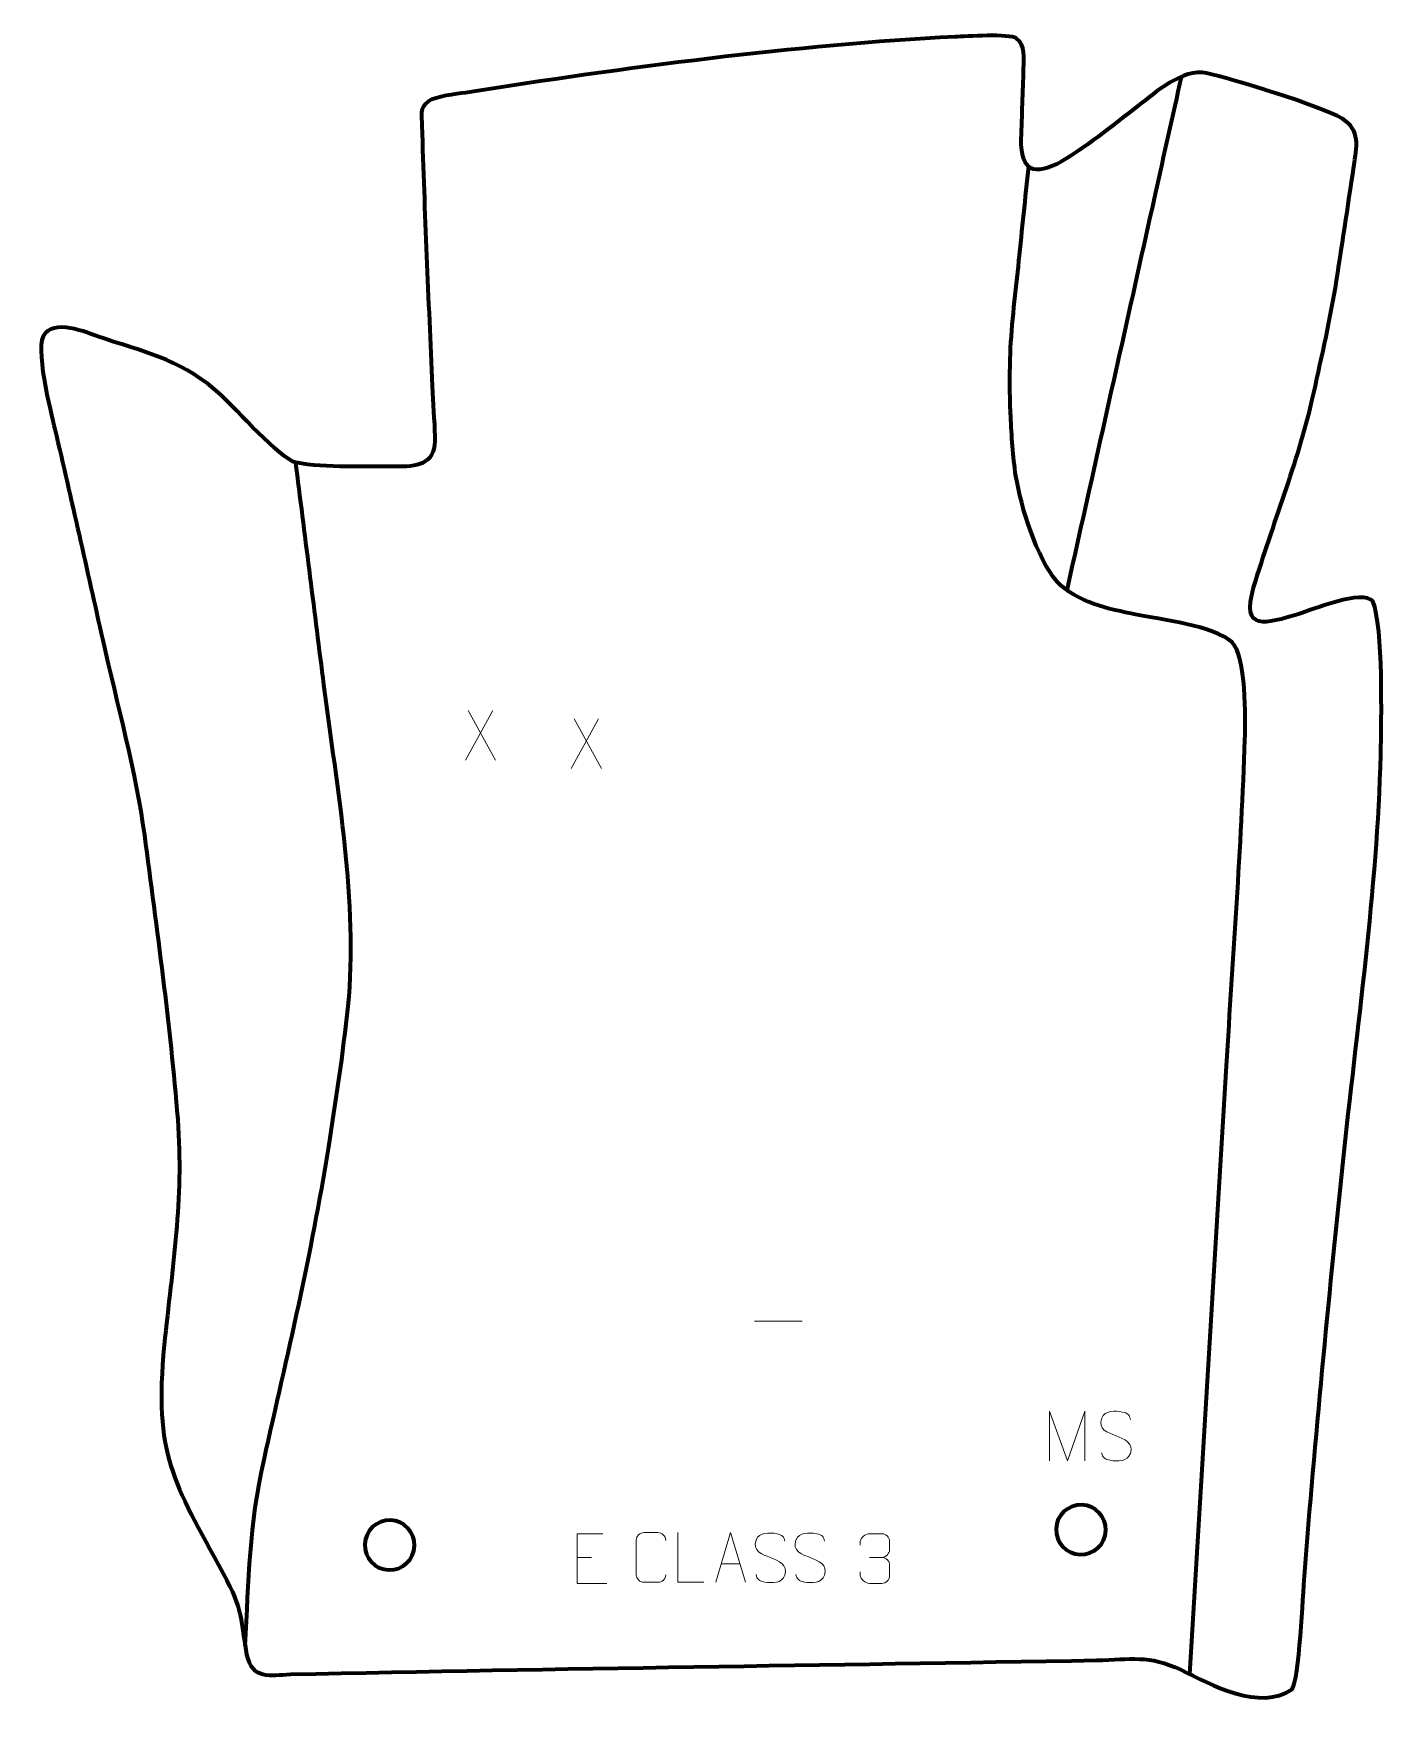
# Model space of a CAD drawing. Header units: millimetres. Extents: x 959 to 1638, y -8 to 836.
import ezdxf

# ---------------------------------------------------------------- set-up
doc = ezdxf.new("R2010")
doc.units = ezdxf.units.MM
doc.header["$MEASUREMENT"] = 0
doc.layers.add('layer 2', color=7, linetype='Continuous')
doc.layers.add('layer 3', color=7, linetype='Continuous')

msp = doc.modelspace()

# ---------------------------------------------------------------- linework, layer by layer
at = {"layer": 'layer 2', "color": 142, "lineweight": 158}
for points, knots in [([(1478.8545, 556.1518), (1493.7875, 623.1005), (1508.4166, 688.5596), (1523.3038, 755.5186), (1523.3038, 755.5186), (1527.6742, 775.1756), (1532.0434, 794.8331), (1536.4132, 814.4903)], [0, 0, 0, 0, 0.33333333, 0.33333333, 0.33333333, 0.33333333, 1, 1, 1, 1]), ([(1540.5443, 11.1146), (1540.5443, 11.1146), (1559.0466, 317.0218), (1559.0466, 317.0218), (1559.0466, 317.0218), (1562.1507, 371.6427), (1566.4835, 426.5648), (1568.2974, 481.2082), (1568.2974, 481.2082), (1568.6359, 491.4057), (1568.9186, 523.241), (1561.7736, 530.0321), (1561.7736, 530.0321), (1553.0661, 538.3081), (1525.5766, 541.6602), (1513.3246, 543.9751), (1513.3246, 543.9751), (1500.2385, 546.6182), (1483.2654, 550.4605), (1473.7964, 560.506), (1473.7964, 560.506), (1463.3245, 573.2471), (1455.8788, 597.4182), (1453.1188, 613.6446), (1453.1188, 613.6446), (1451.5762, 623.6047), (1451.0225, 633.7081), (1450.5203, 643.7647), (1450.5203, 643.7647), (1450.4258, 645.7507), (1450.3476, 647.7344), (1450.2738, 649.721), (1450.2738, 649.721), (1450.0129, 658.3151), (1450.088, 666.8341), (1450.3751, 675.4254), (1450.3751, 675.4254), (1450.9279, 690.0657), (1453.1485, 707.059), (1454.6593, 721.8422), (1454.6593, 721.8422), (1456.2759, 737.6584), (1457.9293, 753.4708), (1459.5735, 769.2841)], [0, 0, 0, 0, 0.08333333, 0.08333333, 0.08333333, 0.08333333, 0.16666667, 0.16666667, 0.16666667, 0.16666667, 0.25, 0.25, 0.25, 0.25, 0.33333333, 0.33333333, 0.33333333, 0.33333333, 0.41666667, 0.41666667, 0.41666667, 0.41666667, 0.5, 0.5, 0.5, 0.5, 0.58333333, 0.58333333, 0.58333333, 0.58333333, 0.66666667, 0.66666667, 0.66666667, 0.66666667, 0.75, 0.75, 0.75, 0.75, 0.83333333, 0.83333333, 0.83333333, 0.83333333, 1, 1, 1, 1]), ([(1065.6594, 25.384), (1067.6363, 58.9186), (1067.631, 85.6288), (1075.1473, 118.9872), (1075.1473, 118.9872), (1087.0252, 171.5252), (1098.9616, 221.914), (1107.4919, 275.2524), (1107.4919, 275.2524), (1111.3113, 299.134), (1114.9191, 323.0547), (1117.4273, 347.1146), (1117.4273, 347.1146), (1122.7093, 398.3918), (1111.8092, 457.1993), (1105.2762, 508.5998), (1105.2762, 508.5998), (1100.6854, 544.875), (1096.0946, 581.1503), (1091.5039, 617.4255), (1091.5039, 617.4255), (1091.5039, 617.4255), (1091.1266, 620.407), (1091.1266, 620.407)], [0, 0, 0, 0, 0.14285714, 0.14285714, 0.14285714, 0.14285714, 0.28571429, 0.28571429, 0.28571429, 0.28571429, 0.42857143, 0.42857143, 0.42857143, 0.42857143, 0.57142857, 0.57142857, 0.57142857, 0.57142857, 0.71428571, 0.71428571, 0.71428571, 0.71428571, 1, 1, 1, 1])]:
    msp.add_open_spline(points, degree=3, knots=knots, dxfattribs=at)
at = {"layer": 'layer 2', "color": 250, "lineweight": 9}
for points in [[(1190.1443, 495.6739), (1190.1443, 495.6739), (1176.4037, 470.7781), (1176.4037, 470.7781)], [(1177.8583, 495.6739), (1177.8583, 495.6739), (1191.5989, 470.7204), (1191.5989, 470.7204)], [(1243.3605, 491.4908), (1243.3605, 491.4908), (1229.6199, 466.595), (1229.6199, 466.595)], [(1231.0745, 491.4908), (1231.0745, 491.4908), (1244.8151, 466.5373), (1244.8151, 466.5373)], [(1321.6434, 188.6386), (1321.6434, 188.6386), (1345.6214, 188.6386), (1345.6214, 188.6386)], [(1232.5405, 69.8166), (1232.5405, 69.8166), (1239.7086, 69.8166), (1239.7086, 69.8166)], [(1379.6104, 69.8165), (1379.6104, 69.8165), (1385.8068, 69.8165), (1385.8068, 69.8165)], [(1304.9607, 66.5893), (1304.9607, 66.5893), (1314.4564, 66.5893), (1314.4564, 66.5893)]]:
    msp.add_open_spline(points, degree=3, dxfattribs=at)
for points, knots in [([(1503.4646, 131.0337), (1499.2163, 132.5041), (1494.3082, 134.2999), (1496.3133, 139.8202), (1496.3133, 139.8202), (1497.8168, 143.9601), (1503.0304, 143.5716), (1506.634, 142.9705), (1506.634, 142.9705), (1509.4946, 142.4933), (1510.3593, 141.2801), (1510.6699, 139.196)], [0, 0, 0, 0, 0.25, 0.25, 0.25, 0.25, 0.5, 0.5, 0.5, 0.5, 1, 1, 1, 1]), ([(1470.0724, 118.3838), (1470.0724, 118.3838), (1470.0724, 143.3417), (1470.0724, 143.3417), (1470.0724, 143.3417), (1470.0724, 143.3417), (1478.9975, 118.3838), (1478.9975, 118.3838), (1478.9975, 118.3838), (1478.9975, 118.3838), (1487.7574, 143.3412), (1487.7574, 143.3412), (1487.7574, 143.3412), (1487.7574, 143.3412), (1487.7574, 118.3838), (1487.7574, 118.3838)], [0, 0, 0, 0, 0.2, 0.2, 0.2, 0.2, 0.4, 0.4, 0.4, 0.4, 0.6, 0.6, 0.6, 0.6, 1, 1, 1, 1]), ([(1503.4646, 131.0336), (1507.4832, 129.3869), (1512.5127, 127.4986), (1510.6787, 122.1383), (1510.6787, 122.1383), (1509.2189, 117.8719), (1504.3081, 118.1286), (1500.582, 118.6833), (1500.582, 118.6833), (1497.832, 119.0931), (1496.6111, 120.3066), (1496.2331, 122.4188)], [0, 0, 0, 0, 0.25, 0.25, 0.25, 0.25, 0.5, 0.5, 0.5, 0.5, 1, 1, 1, 1]), ([(1245.4144, 81.6963), (1245.4144, 81.6963), (1232.5405, 81.6963), (1232.5405, 81.6963), (1232.5405, 81.6963), (1232.5405, 81.6963), (1232.5405, 56.7427), (1232.5405, 56.7427), (1232.5405, 56.7427), (1232.5405, 56.7427), (1247.4063, 56.7427), (1247.4063, 56.7427)], [0, 0, 0, 0, 0.25, 0.25, 0.25, 0.25, 0.5, 0.5, 0.5, 0.5, 1, 1, 1, 1]), ([(1277.1316, 61.1576), (1276.9918, 58.8342), (1275.3146, 57.3546), (1273.1669, 57.3438), (1273.1669, 57.3438), (1270.835, 57.3442), (1268.5031, 57.3442), (1266.1716, 57.3438), (1266.1716, 57.3438), (1264.2466, 57.2384), (1262.2745, 59.1229), (1262.2857, 61.1402), (1262.2857, 61.1402), (1262.2861, 66.9103), (1262.2861, 72.68), (1262.2857, 78.4493), (1262.2857, 78.4493), (1262.2899, 80.5874), (1264.0366, 82.3066), (1266.189, 82.2931), (1266.189, 82.2931), (1268.5147, 82.2931), (1270.8408, 82.2931), (1273.1669, 82.2931), (1273.1669, 82.2931), (1275.1135, 82.3286), (1277.1049, 80.8371), (1277.1316, 78.3995)], [0, 0, 0, 0, 0.125, 0.125, 0.125, 0.125, 0.25, 0.25, 0.25, 0.25, 0.375, 0.375, 0.375, 0.375, 0.5, 0.5, 0.5, 0.5, 0.625, 0.625, 0.625, 0.625, 0.75, 0.75, 0.75, 0.75, 1, 1, 1, 1]), ([(1296.1832, 57.3398), (1296.1832, 57.3398), (1283.2341, 57.3398), (1283.2341, 57.3398), (1283.2341, 57.3398), (1283.2341, 57.3398), (1283.2341, 82.2934), (1283.2341, 82.2934)], [0, 0, 0, 0, 0.33333333, 0.33333333, 0.33333333, 0.33333333, 1, 1, 1, 1]), ([(1302.2381, 57.3399), (1302.2381, 57.3399), (1309.6091, 82.2934), (1309.6091, 82.2934), (1309.6091, 82.2934), (1309.6091, 82.2934), (1317.179, 57.3399), (1317.179, 57.3399)], [0, 0, 0, 0, 0.33333333, 0.33333333, 0.33333333, 0.33333333, 1, 1, 1, 1]), ([(1329.7086, 69.8166), (1325.4603, 71.287), (1320.5522, 73.0828), (1322.5573, 78.6031), (1322.5573, 78.6031), (1324.0608, 82.743), (1329.2744, 82.3545), (1332.878, 81.7534), (1332.878, 81.7534), (1335.7386, 81.2762), (1336.6033, 80.063), (1336.9139, 77.9789)], [0, 0, 0, 0, 0.25, 0.25, 0.25, 0.25, 0.5, 0.5, 0.5, 0.5, 1, 1, 1, 1]), ([(1349.7086, 69.8166), (1345.4603, 71.287), (1340.5522, 73.0828), (1342.5573, 78.6031), (1342.5573, 78.6031), (1344.0608, 82.743), (1349.2744, 82.3545), (1352.878, 81.7534), (1352.878, 81.7534), (1355.7386, 81.2762), (1356.6033, 80.063), (1356.9139, 77.9789)], [0, 0, 0, 0, 0.25, 0.25, 0.25, 0.25, 0.5, 0.5, 0.5, 0.5, 1, 1, 1, 1]), ([(1374.9007, 76.0617), (1374.9007, 76.0617), (1374.9007, 77.9189), (1374.9007, 77.9189), (1374.9007, 77.9189), (1374.8864, 79.6608), (1377.5509, 81.7789), (1379.61, 81.7562), (1379.61, 81.7562), (1381.6741, 81.7562), (1383.7381, 81.7562), (1385.8018, 81.7562), (1385.8018, 81.7562), (1387.9963, 81.765), (1389.5946, 79.9182), (1389.639, 78.0061), (1389.639, 78.0061), (1389.6386, 76.571), (1389.6386, 75.1359), (1389.639, 73.7004), (1389.639, 73.7004), (1389.5904, 72.0469), (1387.9878, 69.8169), (1385.7895, 69.8269), (1385.7895, 69.8269), (1387.9932, 69.8157), (1389.6012, 68.0125), (1389.6552, 65.953), (1389.6552, 65.953), (1389.6548, 64.1683), (1389.6548, 62.3836), (1389.6552, 60.5985), (1389.6552, 60.5985), (1389.6653, 58.5371), (1387.6104, 56.774), (1385.7895, 56.7821), (1385.7895, 56.7821), (1383.7242, 56.7824), (1381.659, 56.7824), (1379.5934, 56.7821), (1379.5934, 56.7821), (1377.4248, 56.7936), (1374.8938, 59.1938), (1374.8752, 60.6556), (1374.8752, 60.6556), (1374.8752, 60.6556), (1374.8752, 62.5642), (1374.8752, 62.5642)], [0, 0, 0, 0, 0.07692308, 0.07692308, 0.07692308, 0.07692308, 0.15384615, 0.15384615, 0.15384615, 0.15384615, 0.23076923, 0.23076923, 0.23076923, 0.23076923, 0.30769231, 0.30769231, 0.30769231, 0.30769231, 0.38461538, 0.38461538, 0.38461538, 0.38461538, 0.46153846, 0.46153846, 0.46153846, 0.46153846, 0.53846154, 0.53846154, 0.53846154, 0.53846154, 0.61538462, 0.61538462, 0.61538462, 0.61538462, 0.69230769, 0.69230769, 0.69230769, 0.69230769, 0.76923077, 0.76923077, 0.76923077, 0.76923077, 0.84615385, 0.84615385, 0.84615385, 0.84615385, 1, 1, 1, 1]), ([(1329.7086, 69.8165), (1333.7272, 68.1698), (1338.7567, 66.2815), (1336.9227, 60.9212), (1336.9227, 60.9212), (1335.4629, 56.6548), (1330.5521, 56.9115), (1326.826, 57.4662), (1326.826, 57.4662), (1324.076, 57.876), (1322.8551, 59.0895), (1322.4771, 61.2017)], [0, 0, 0, 0, 0.25, 0.25, 0.25, 0.25, 0.5, 0.5, 0.5, 0.5, 1, 1, 1, 1]), ([(1349.7086, 69.8165), (1353.7272, 68.1698), (1358.7567, 66.2815), (1356.9227, 60.9212), (1356.9227, 60.9212), (1355.4629, 56.6548), (1350.5521, 56.9115), (1346.826, 57.4662), (1346.826, 57.4662), (1344.076, 57.876), (1342.8551, 59.0895), (1342.4771, 61.2017)], [0, 0, 0, 0, 0.25, 0.25, 0.25, 0.25, 0.5, 0.5, 0.5, 0.5, 1, 1, 1, 1])]:
    msp.add_open_spline(points, degree=3, knots=knots, dxfattribs=at)
at = {"layer": 'layer 2', "color": 142, "lineweight": 200}
for points in [[(1485.3794, 71.2672), (1478.4798, 71.5013), (1473.0764, 77.2844), (1473.3105, 84.184), (1473.3105, 84.184), (1473.5446, 91.0835), (1479.3277, 96.487), (1486.2273, 96.2528), (1486.2273, 96.2528), (1493.1269, 96.0187), (1498.5303, 90.2356), (1498.2961, 83.3361), (1498.2961, 83.3361), (1498.062, 76.4365), (1492.279, 71.0331), (1485.3794, 71.2672)], [(1137.8496, 63.5363), (1130.95, 63.7705), (1125.5466, 69.5536), (1125.7808, 76.4531), (1125.7808, 76.4531), (1126.0149, 83.3526), (1131.7979, 88.7561), (1138.6975, 88.522), (1138.6975, 88.522), (1145.5971, 88.2878), (1151.0005, 82.5047), (1150.7664, 75.6052), (1150.7664, 75.6052), (1150.5322, 68.7057), (1144.7492, 63.3022), (1137.8496, 63.5363)]]:
    msp.add_open_spline(points, degree=3, knots=[0, 0, 0, 0, 0.2, 0.2, 0.2, 0.2, 0.4, 0.4, 0.4, 0.4, 0.6, 0.6, 0.6, 0.6, 1, 1, 1, 1], dxfattribs=at)
at = {"layer": 'layer 3', "color": 242, "lineweight": 158}
msp.add_open_spline([(1455.8498, 783.2451), (1455.5384, 769.688), (1460.0713, 763.8772), (1473.6577, 770.5395), (1473.6577, 770.5395), (1486.6558, 777.3958), (1502.4193, 790.6062), (1514.5195, 799.7908), (1514.5195, 799.7908), (1523.4104, 806.5985), (1536.9998, 818.7251), (1548.9511, 816.28), (1548.9511, 816.28), (1561.722, 813.5282), (1605.8418, 799.9529), (1617.072, 793.4363), (1617.072, 793.4363), (1626.594, 787.5152), (1624.5214, 779.4251), (1622.9977, 769.3087), (1622.9977, 769.3087), (1619.94, 749.007), (1617.0069, 728.5016), (1613.7178, 708.2513), (1613.7178, 708.2513), (1610.621, 689.9795), (1606.1694, 670.3383), (1602.1401, 652.1557), (1602.1401, 652.1557), (1594.5272, 619.6754), (1582.267, 589.4411), (1572.6523, 557.6727), (1572.6523, 557.6727), (1566.1628, 535.0385), (1578.6748, 539.474), (1595.1647, 544.1561), (1595.1647, 544.1561), (1602.0516, 546.3924), (1627.5393, 557.0169), (1632.6217, 550.6484), (1632.6217, 550.6484), (1637.89, 537.8348), (1636.8601, 490.2202), (1636.5599, 473.6256), (1636.5599, 473.6256), (1634.8593, 405.3594), (1624.5455, 335.4404), (1617.4367, 267.3718), (1617.4367, 267.3718), (1610.1963, 198.1781), (1603.6545, 129.7945), (1598.1503, 60.4285), (1598.1503, 60.4285), (1597.5175, 51.7108), (1595.4775, 7.8606), (1591.9522, 3.549), (1591.9522, 3.549), (1575.712, -7.6128), (1551.3851, 5.8387), (1536.1755, 13.2718), (1536.1755, 13.2718), (1519.6242, 21.0988), (1511.1774, 18.4401), (1493.6952, 18.1367), (1493.6952, 18.1367), (1358.6682, 15.7933), (1223.6064, 13.9276), (1088.5914, 11.1076), (1088.5914, 11.1076), (1078.335, 10.5042), (1068.8631, 8.481), (1066.398, 21.02), (1066.398, 21.02), (1062.8746, 40.8571), (1064.8681, 42.331), (1054.6431, 61.8035), (1054.6431, 61.8035), (1029.3598, 108.3403), (1019.6616, 121.4452), (1024.9774, 176.5384), (1024.9774, 176.5384), (1029.0403, 216.8834), (1034.7656, 248.8636), (1031.7463, 290.1245), (1031.7463, 290.1245), (1027.9964, 337.5635), (1021.1793, 385.8002), (1014.9946, 433.0446), (1014.9946, 433.0446), (1010.6894, 465.1749), (1001.2139, 499.1857), (994.0713, 531.0819), (994.0713, 531.0819), (986.1374, 566.5126), (978.3513, 601.8832), (969.9985, 637.221), (969.9985, 637.221), (967.9713, 645.7628), (959.3009, 679.5159), (965.0543, 685.5119), (965.0543, 685.5119), (971.8239, 692.5669), (987.7774, 685.0138), (995.2555, 682.5958), (995.2555, 682.5958), (1018.4825, 675.0857), (1034.8381, 671.3525), (1053.6258, 654.3309), (1053.6258, 654.3309), (1060.7571, 647.5225), (1083.573, 622.3016), (1091.1266, 620.407), (1091.1266, 620.407), (1106.3247, 617.5609), (1126.7392, 618.5955), (1142.5533, 618.4475), (1142.5533, 618.4475), (1154.3629, 618.3369), (1161.4105, 620.4901), (1161.0402, 633.566), (1161.0402, 633.566), (1160.809, 641.7337), (1159.9696, 650.4366), (1159.6326, 658.811), (1159.6326, 658.811), (1157.8633, 702.5603), (1155.7821, 746.2117), (1154.4909, 789.9875), (1154.4909, 789.9875), (1154.3422, 795.0352), (1153.201, 798.6818), (1157.9088, 802.2208), (1157.9088, 802.2208), (1160.9967, 804.542), (1172.0955, 805.7635), (1176.3566, 806.4325), (1176.3566, 806.4325), (1255.7299, 818.8953), (1342.4383, 830.5306), (1422.6502, 834.5096), (1422.6502, 834.5096), (1427.8711, 834.7687), (1450.0039, 836.176), (1453.3765, 833.7265), (1453.3765, 833.7265), (1458.1418, 830.2655), (1457.0899, 823.6516), (1456.9955, 818.5817), (1456.9955, 818.5817), (1456.7762, 806.7935), (1456.133, 795.0305), (1455.8498, 783.2451)], degree=3, knots=[0, 0, 0, 0, 0.02564103, 0.02564103, 0.02564103, 0.02564103, 0.05128205, 0.05128205, 0.05128205, 0.05128205, 0.07692308, 0.07692308, 0.07692308, 0.07692308, 0.1025641, 0.1025641, 0.1025641, 0.1025641, 0.12820513, 0.12820513, 0.12820513, 0.12820513, 0.15384615, 0.15384615, 0.15384615, 0.15384615, 0.17948718, 0.17948718, 0.17948718, 0.17948718, 0.20512821, 0.20512821, 0.20512821, 0.20512821, 0.23076923, 0.23076923, 0.23076923, 0.23076923, 0.25641026, 0.25641026, 0.25641026, 0.25641026, 0.28205128, 0.28205128, 0.28205128, 0.28205128, 0.30769231, 0.30769231, 0.30769231, 0.30769231, 0.33333333, 0.33333333, 0.33333333, 0.33333333, 0.35897436, 0.35897436, 0.35897436, 0.35897436, 0.38461538, 0.38461538, 0.38461538, 0.38461538, 0.41025641, 0.41025641, 0.41025641, 0.41025641, 0.43589744, 0.43589744, 0.43589744, 0.43589744, 0.46153846, 0.46153846, 0.46153846, 0.46153846, 0.48717949, 0.48717949, 0.48717949, 0.48717949, 0.51282051, 0.51282051, 0.51282051, 0.51282051, 0.53846154, 0.53846154, 0.53846154, 0.53846154, 0.56410256, 0.56410256, 0.56410256, 0.56410256, 0.58974359, 0.58974359, 0.58974359, 0.58974359, 0.61538462, 0.61538462, 0.61538462, 0.61538462, 0.64102564, 0.64102564, 0.64102564, 0.64102564, 0.66666667, 0.66666667, 0.66666667, 0.66666667, 0.69230769, 0.69230769, 0.69230769, 0.69230769, 0.71794872, 0.71794872, 0.71794872, 0.71794872, 0.74358974, 0.74358974, 0.74358974, 0.74358974, 0.76923077, 0.76923077, 0.76923077, 0.76923077, 0.79487179, 0.79487179, 0.79487179, 0.79487179, 0.82051282, 0.82051282, 0.82051282, 0.82051282, 0.84615385, 0.84615385, 0.84615385, 0.84615385, 0.87179487, 0.87179487, 0.87179487, 0.87179487, 0.8974359, 0.8974359, 0.8974359, 0.8974359, 0.92307692, 0.92307692, 0.92307692, 0.92307692, 0.94871795, 0.94871795, 0.94871795, 0.94871795, 1, 1, 1, 1], dxfattribs=at)

doc.saveas('drawing.dxf')
